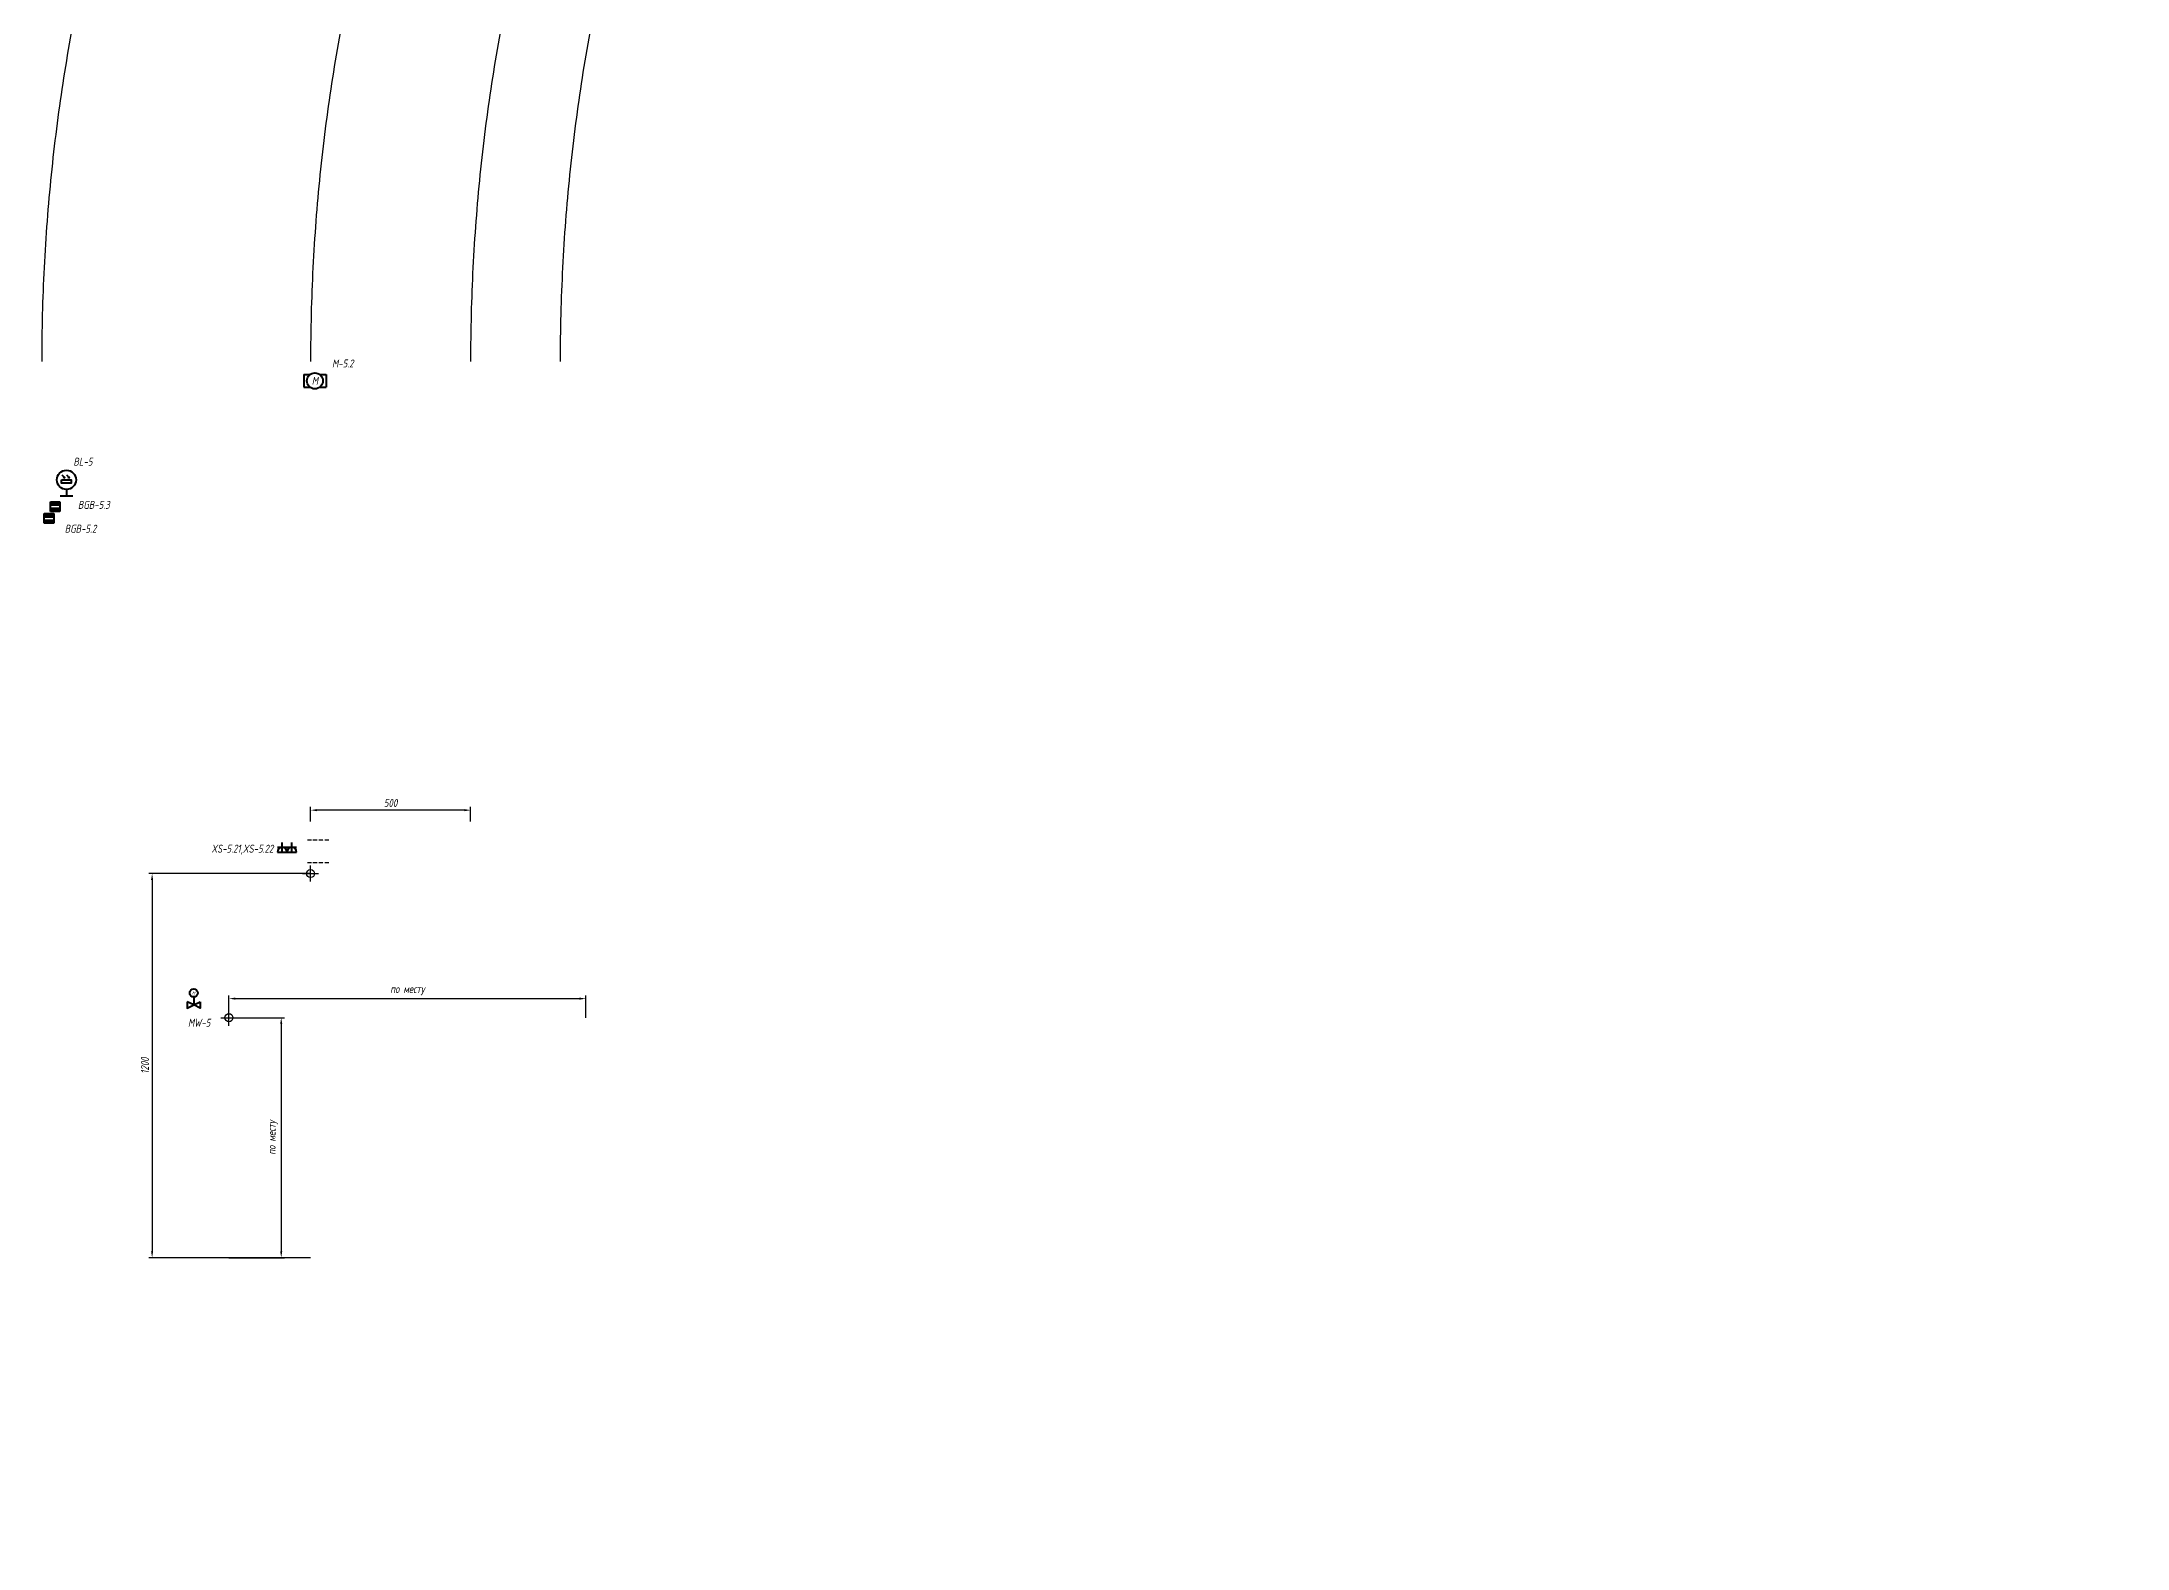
# Model space of a CAD drawing. Header units: millimetres. Extents: x -5652 to 25395, y -6121 to 34812.
# Drawn here: x 2468 to 8984, y 25397 to 30104 of the extents above; entities that cross this region are included whole.
import ezdxf
from ezdxf.enums import TextEntityAlignment as Align

# ---------------------------------------------------------------- set-up
doc = ezdxf.new("R2010")
doc.units = ezdxf.units.MM
doc.header["$PDMODE"] = 34
doc.header["$PDSIZE"] = 25
doc.linetypes.add('ACAD_ISO10W100', pattern=[18.5, 12, -3, 0.5, -3])
doc.linetypes.add('DASHED', pattern=[19.05, 12.7, -6.35])
doc.layers.add('02 ЭОМ и СС', color=7, linetype='Continuous')
doc.layers.add('11 Привязка размеры', color=7, linetype='Continuous')
doc.layers.add('100 noprint', color=1, linetype='Continuous', plot=False)
doc.styles.get("Standard").update_dxf_attribs({"font": ''})
doc.styles.add('ГОСТ-ISOCPEUR', font='isocpeui.ttf', dxfattribs={"width": 0.8})
doc.styles.get('Standard').set_extended_font_data('Ubuntu')
doc.dimstyles.new('ISO-25', dxfattribs={"dimtxt": 2.5, "dimasz": 2.5, "dimexe": 1.25, "dimexo": 0.625, "dimtad": 1, "dimtxsty": 'Standard', "dimcen": 2.5, "dimadec": 0, "dimazin": 0, "dimtfac": 1, "dimtmove": 0, "dimatfit": 3, "dimfxl": 1, "dimarcsym": 0})

# ---------------------------------------------------------------- blocks, each defined once
blk = doc.blocks.new('электродвигатель')
at = {"color": 0, "lineweight": -2}
for p, q in [((0, 4), (0, 0)), ((0, 4), (2, 4)), ((0, 0), (2, 0)), ((5, 4), (7, 4)), ((5, 0), (7, 0)), ((7, 4), (7, 0))]:
    blk.add_line(p, q, dxfattribs=at)
blk.add_circle((3.5, 2), 2.5, dxfattribs=at)
at = {"color": 0, "lineweight": -2, "style": 'ГОСТ-ISOCPEUR', "width": 0.8}
blk.add_text('M', height=2.5, rotation=360, dxfattribs=at).set_placement((3.5, 2), align=Align.MIDDLE_CENTER)
blk = doc.blocks.new('вентиль с электроприводом')
at = {"color": 0, "linetype": 'DASHED', "lineweight": -2}
blk.add_line((0, 2.5), (0, 0), dxfattribs=at)
at = {"color": 0, "lineweight": -2}
for points in [[(-2, 1), (-2, -1), (0, 0), (-2, 1)], [(2, 1), (2, -1), (0, 0), (2, 1)]]:
    blk.add_lwpolyline(points, dxfattribs=at)
blk.add_circle((0, 3.75), 1.25, dxfattribs=at)
at = {"color": 0, "lineweight": -2, "style": 'ГОСТ-ISOCPEUR', "width": 0.8}
blk.add_text('M', height=1, rotation=360, dxfattribs=at).set_placement((0, 3.75), align=Align.MIDDLE_CENTER)
blk = doc.blocks.new('розетка скрытая трехполюсная')
at = {"color": 0, "lineweight": -2}
for p, q in [((-1.5, 1.5), (1.5, 1.5)), ((-1.5, 0), (1.5, 0)), ((0, 0), (0, 3))]:
    blk.add_line(p, q, dxfattribs=at)
blk.add_arc((0, 0), 1.5, 0, 180, dxfattribs=at)
blk = doc.blocks.new('геркон')
at = {"lineweight": -2}
for points in [[(3, 2), (3, 3), (0, 3), (0, 2)], [(3, 0), (3, 1), (0, 1), (0, 0)]]:
    blk.add_hatch(color=0, dxfattribs=at).paths.add_polyline_path(points)
at = {"color": 0, "lineweight": -2}
for p, q in [((0, 0), (0, 3)), ((0, 3), (3, 3)), ((0, 2), (3, 2)), ((0, 1), (3, 1)), ((3, 0), (0, 0)), ((3, 3), (3, 0))]:
    blk.add_line(p, q, dxfattribs=at)
blk = doc.blocks.new('фотоэлемент')
at = {"color": 0, "lineweight": -2}
for p, q in [((-1.48, 6.52), (-0.51, 5.55)), ((0.02, 6.52), (0.99, 5.55)), ((-2, 0), (2, 0)), ((-0.51, 5.55), (-1.02, 5.74)), ((-0.51, 5.55), (-0.7, 6.06)), ((0, 2), (0, 0)), ((0.99, 5.55), (0.48, 5.74)), ((0.99, 5.55), (0.8, 6.06))]:
    blk.add_line(p, q, dxfattribs=at)
blk.add_lwpolyline([(-1.5, 5), (1.5, 5), (1.5, 4), (-1.5, 4)], close=True, dxfattribs=at)
blk.add_circle((0, 5), 3, dxfattribs=at)
blk = doc.blocks.new('*D23')
at = {"layer": '11 Привязка размеры', "color": 0, "lineweight": -2, "transparency": 16777216}
for p, q in [((3052.8, 27055), (3226.2, 27055)), ((3216.2, 27035), (3216.2, 26325.1)), ((3052.8, 26305.1), (3226.2, 26305.1))]:
    blk.add_line(p, q, dxfattribs=at)
at = {"layer": '11 Привязка размеры', "color": 0, "transparency": 16777216}
for points in [[(3219.5, 27035), (3212.8, 27035), (3216.2, 27055)], [(3212.8, 26325.1), (3219.5, 26325.1), (3216.2, 26305.1)]]:
    blk.add_solid(points, dxfattribs=at)
at = {"layer": 'Defpoints', "color": 0, "transparency": 16777216}
for p in [(3052.8, 27055), (3052.8, 26305.1), (3216.2, 26305.1)]:
    blk.add_point(p, dxfattribs=at)
at = {"layer": '11 Привязка размеры', "color": 0, "transparency": 16777216, "insert": (3189.5, 26680.1), "char_height": 25, "attachment_point": 5, "rotation": 90, "style": 'ГОСТ-ISOCPEUR'}
blk.add_mtext('по месту', dxfattribs=at)
blk = doc.blocks.new('*D24')
at = {"layer": '11 Привязка размеры', "color": 0, "lineweight": -2, "transparency": 16777216}
for p, q in [((3052.8, 27055), (3052.8, 27124.5)), ((3072.8, 27114.5), (4147.8, 27114.5)), ((4167.8, 27055), (4167.8, 27124.5))]:
    blk.add_line(p, q, dxfattribs=at)
at = {"layer": '11 Привязка размеры', "color": 0, "transparency": 16777216}
for points in [[(3072.8, 27117.8), (3072.8, 27111.2), (3052.8, 27114.5)], [(4147.8, 27111.2), (4147.8, 27117.8), (4167.8, 27114.5)]]:
    blk.add_solid(points, dxfattribs=at)
at = {"layer": 'Defpoints', "color": 0, "transparency": 16777216}
for p in [(4167.8, 27114.5), (3052.8, 27055), (4167.8, 27055)]:
    blk.add_point(p, dxfattribs=at)
at = {"layer": '11 Привязка размеры', "color": 0, "transparency": 16777216, "insert": (3610.3, 27141.2), "char_height": 25, "attachment_point": 5, "style": 'ГОСТ-ISOCPEUR'}
blk.add_mtext('по месту', dxfattribs=at)
blk = doc.blocks.new('*D25')
at = {"layer": '11 Привязка размеры', "color": 0, "lineweight": -2, "transparency": 16777216}
for p, q in [((3307.8, 27505.1), (2802.7, 27505.1)), ((2812.7, 27485.1), (2812.7, 26325.1)), ((3307.8, 26305.1), (2802.7, 26305.1))]:
    blk.add_line(p, q, dxfattribs=at)
at = {"layer": '11 Привязка размеры', "color": 0, "transparency": 16777216}
for points in [[(2816, 27485.1), (2809.3, 27485.1), (2812.7, 27505.1)], [(2809.3, 26325.1), (2816, 26325.1), (2812.7, 26305.1)]]:
    blk.add_solid(points, dxfattribs=at)
at = {"layer": 'Defpoints', "color": 0, "transparency": 16777216}
for p in [(3307.8, 27505.1), (2812.7, 26305.1), (3307.8, 26305.1)]:
    blk.add_point(p, dxfattribs=at)
at = {"layer": '11 Привязка размеры', "color": 0, "transparency": 16777216, "insert": (2790.2, 26905.1), "char_height": 25, "attachment_point": 5, "rotation": 90, "style": 'ГОСТ-ISOCPEUR'}
blk.add_mtext('1200', dxfattribs=at)
blk = doc.blocks.new('*D36')
at = {"layer": '11 Привязка размеры', "color": 0, "lineweight": -2, "transparency": 16777216}
for p, q in [((3307.8, 27668.1), (3307.8, 27713.4)), ((3787.8, 27703.4), (3327.8, 27703.4)), ((3807.8, 27668.1), (3807.8, 27713.4))]:
    blk.add_line(p, q, dxfattribs=at)
at = {"layer": '11 Привязка размеры', "color": 0, "transparency": 16777216}
for points in [[(3327.8, 27706.7), (3327.8, 27700), (3307.8, 27703.4)], [(3787.8, 27700), (3787.8, 27706.7), (3807.8, 27703.4)]]:
    blk.add_solid(points, dxfattribs=at)
at = {"layer": 'Defpoints', "color": 0, "transparency": 16777216}
for p in [(3307.8, 27703.4), (3307.8, 27668.1), (3807.8, 27668.1)]:
    blk.add_point(p, dxfattribs=at)
at = {"layer": '11 Привязка размеры', "color": 0, "transparency": 16777216, "insert": (3557.8, 27725.9), "char_height": 25, "attachment_point": 5, "style": 'ГОСТ-ISOCPEUR'}
blk.add_mtext('500', dxfattribs=at)

msp = doc.modelspace()

# ---------------------------------------------------------------- linework, layer by layer
at = {"layer": '100 noprint', "color": 1, "linetype": 'ACAD_ISO10W100', "lineweight": -2, "ltscale": 100, "flags": 128}
for points in [[(12601.2, 16260.1), (12601.2, 29105.1, 1), (1187.8, 29105.1)], [(12791.2, 16260.1), (12791.2, 29105.1, 1), (1377.8, 29105.1)], [(13041.2, 16260.1), (13041.2, 29105.1, 1), (1627.8, 29105.1)], [(13881.2, 16260.1), (13881.2, 29105.1, 1), (2467.8, 29105.1)], [(14721.2, 16260.1), (14721.2, 29105.1, 1), (3307.8, 29105.1)], [(15221.2, 16260.1), (15221.2, 29105.1, 1), (3807.8, 29105.1)], [(15501.2, 16260.1), (15501.2, 29105.1, 1), (4087.8, 29105.1)]]:
    msp.add_lwpolyline(points, format="xyb", dxfattribs=at)
at = {"layer": '11 Привязка размеры', "linetype": 'ACAD_ISO10W100'}
for p, q in [((3364.8, 27610.1), (3297.8, 27610.1)), ((3364.8, 27610.1), (3297.8, 27610.1)), ((3364.8, 27539.1), (3297.8, 27539.1)), ((3364.8, 27539.1), (3297.8, 27539.1))]:
    msp.add_line(p, q, dxfattribs=at)
at = {"layer": '11 Привязка размеры', "lineweight": -2}
for p in [(3307.8, 27505.1), (3307.8, 27505.1), (3052.8, 27055), (3052.8, 27055)]:
    msp.add_point(p, dxfattribs=at)

# ---------------------------------------------------------------- block references
at = {"layer": '02 ЭОМ и СС', "lineweight": 40, "xscale": 10, "yscale": 10, "zscale": 10}
for name, p in [('электродвигатель', (3286.3, 29024.8)), ('фотоэлемент', (2545, 28685.5)), ('геркон', (2475.3, 28599.9)), ('геркон', (2494.9, 28636.9))]:
    msp.add_blockref(name, p, dxfattribs=at)
at = {"layer": '02 ЭОМ и СС', "color": 1, "lineweight": 40, "xscale": 10, "yscale": 10, "zscale": 10}
for p in [(3219.3, 27572.6), (3249.3, 27572.6)]:
    msp.add_blockref('розетка скрытая трехполюсная', p, dxfattribs=at)
at = {"layer": '02 ЭОМ и СС', "color": 2, "lineweight": 40, "xscale": 10, "yscale": 10, "zscale": 10}
msp.add_blockref('вентиль с электроприводом', (2942.6, 27094.6), dxfattribs=at)

# ---------------------------------------------------------------- texts
at = {"layer": '02 ЭОМ и СС', "linetype": 'Continuous', "style": 'ГОСТ-ISOCPEUR', "width": 0.8}
for s, p in [('M-5.2', (3442.1, 29086.5)), ('BL-5', (2626.4, 28779.7)), ('BGB-5.3', (2680.1, 28644.8)), ('BGB-5.2', (2638.5, 28570.3)), ('XS-5.21,XS-5.22', (3191.5, 27570.5)), ('MW-5', (2994.7, 27026.6))]:
    msp.add_text(s, height=25, dxfattribs=at).set_placement(p, align=Align.RIGHT)

# ---------------------------------------------------------------- dimensions: what is measured, and where the dimension line sits
at = {"layer": '11 Привязка размеры'}
dim = msp.add_linear_dim(base=(3307.8, 27703.4), p1=(3807.8, 27668.1), p2=(3307.8, 27668.1), dimstyle='ISO-25', override={"dimtxt": 25, "dimasz": 20, "dimexe": 10, "dimexo": 0, "dimgap": 10, "dimdec": 0, "dimtxsty": 'ГОСТ-ISOCPEUR'}, dxfattribs=at)
dim.commit()
dim.dimension.update_dxf_attribs({"geometry": '*D36', "text_midpoint": (3557.8, 27725.9)})
dim = msp.add_linear_dim(base=(2812.7, 26305.1), p1=(3307.8, 27505.1), p2=(3307.8, 26305.1), angle=90, dimstyle='ISO-25', override={"dimtxt": 25, "dimasz": 20, "dimexe": 10, "dimexo": 0, "dimgap": 10, "dimdec": 0, "dimtxsty": 'ГОСТ-ISOCPEUR'}, dxfattribs=at)
dim.commit()
dim.dimension.update_dxf_attribs({"geometry": '*D25', "text_midpoint": (2790.2, 26905.1)})
dim = msp.add_linear_dim(base=(4167.8, 27114.5), p1=(3052.8, 27055), p2=(4167.8, 27055), text='по месту', dimstyle='ISO-25', override={"dimtxt": 25, "dimasz": 20, "dimexe": 10, "dimexo": 0, "dimgap": 10, "dimdec": 0, "dimtxsty": 'ГОСТ-ISOCPEUR'}, dxfattribs=at)
dim.commit()
dim.dimension.update_dxf_attribs({"geometry": '*D24', "text_midpoint": (3610.3, 27141.2)})
dim = msp.add_linear_dim(base=(3216.2, 26305.1), p1=(3052.8, 27055), p2=(3052.8, 26305.1), angle=90, text='по месту', dimstyle='ISO-25', override={"dimtxt": 25, "dimasz": 20, "dimexe": 10, "dimexo": 0, "dimgap": 10, "dimdec": 0, "dimtxsty": 'ГОСТ-ISOCPEUR'}, dxfattribs=at)
dim.commit()
dim.dimension.update_dxf_attribs({"geometry": '*D23', "text_midpoint": (3216.2, 26680.1), "dimtype": 160})

doc.saveas('drawing.dxf')
